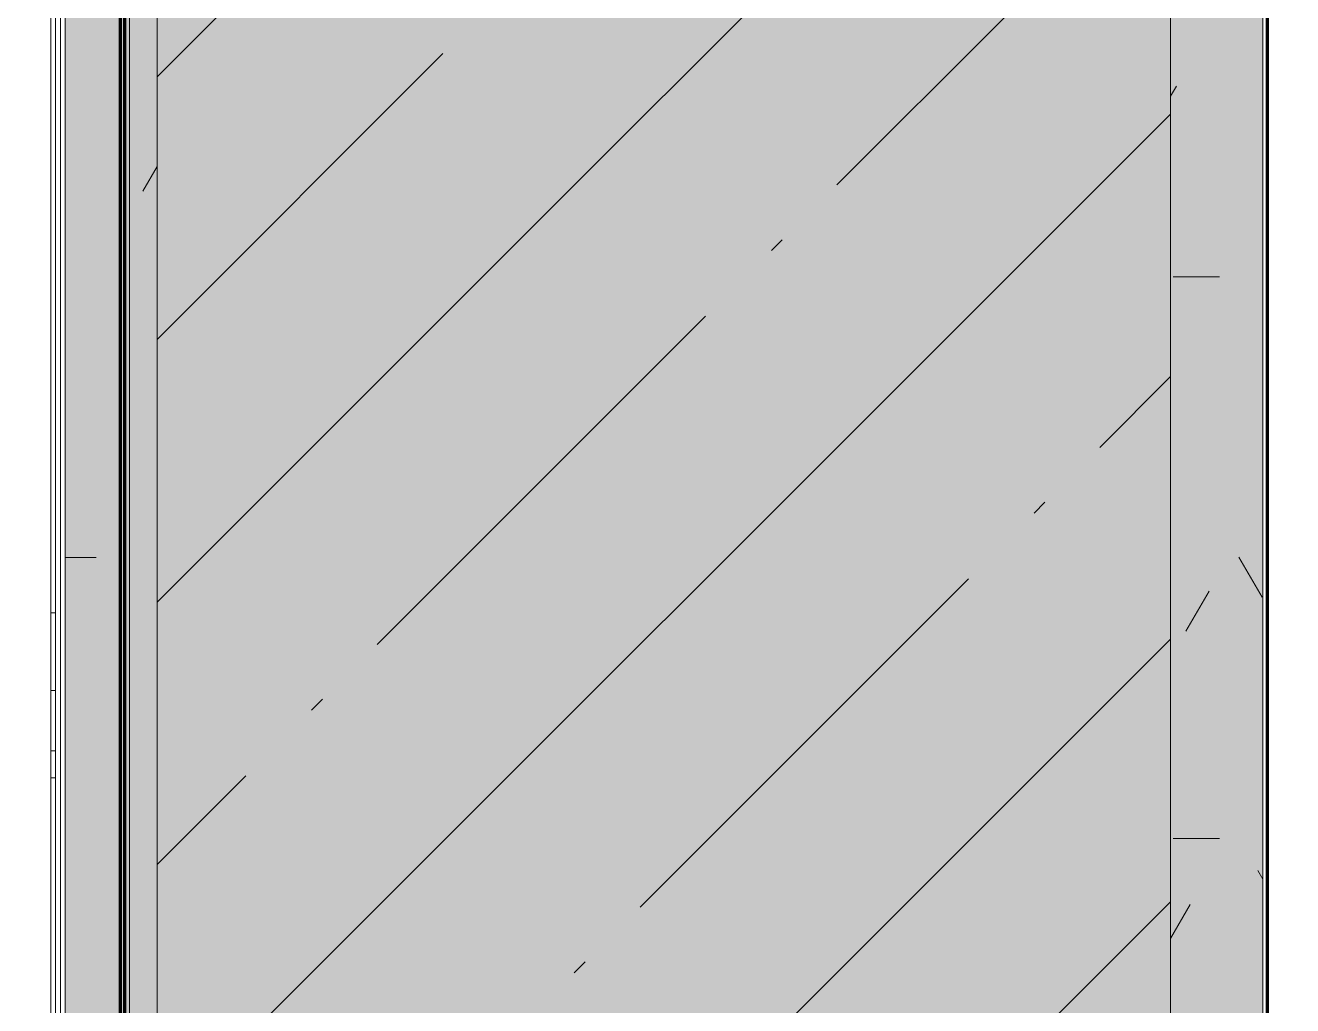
# Model space of a CAD drawing. Header units: millimetres. Extents: x -3817 to 677485, y -22715 to 103890.
# Drawn here: x 107345 to 107620.1, y 6081.3 to 6294.1 of the extents above; entities that cross this region are included whole.
import ezdxf

# ---------------------------------------------------------------- set-up
doc = ezdxf.new("R2010")
doc.units = ezdxf.units.MM
doc.layers.add('PDF _Геометрия', color=7, linetype='Continuous', true_color=0x1d1d1d)
doc.layers.add('PDF _Сплошная заливка', color=7, linetype='Continuous', true_color=0xffffff)

msp = doc.modelspace()

# ---------------------------------------------------------------- hatches: boundary and pattern name
at = {"layer": 'PDF _Сплошная заливка', "transparency": 33554559}
for points in [[(107394.45, 4311.35), (107593.58, 4311.35), (107593.58, 12511.35), (107373.58, 12511.35), (107373.58, 4311.35)], [(107353.58, 2061.35), (107373.58, 2061.35), (107373.58, 12291.35), (107353.58, 12291.35), (107353.58, 2081.35)]]:
    msp.add_hatch(color=256, dxfattribs=at).paths.add_polyline_path(points)

# ---------------------------------------------------------------- linework, layer by layer
at = {"layer": 'PDF _Геометрия', "color": 9, "lineweight": 9, "true_color": 0xc0c0c0}
for points in [[(107893.58, 12519.35), (107893.58, 12531.35), (105338.58, 12531.35), (105338.58, 12511.35), (107593.58, 12511.35), (107373.58, 12511.35), (105338.58, 12511.35), (105338.58, 12311.35), (107373.58, 12311.35), (107373.58, 4311.35), (107373.58, 2061.35), (107573.58, 2061.35), (107573.58, 4311.35), (107593.58, 4311.35), (107593.58, 4391.35), (107613.58, 4391.35)], [(107350.53, 6380.45), (107350.53, 6356.87), (107350.53, 6328.69), (107350.53, 6294.85), (107350.53, 6254.29), (107350.53, 6235.79), (107350.53, 6220.61), (107350.53, 6207.87), (107350.53, 6196.7), (107350.53, 6186.23), (107350.53, 6176.09), (107350.53, 6166.6)], [(107351.53, 6166.6), (107351.53, 6176.09), (107351.53, 6186.23), (107351.53, 6196.7), (107351.53, 6207.87), (107351.53, 6220.61), (107351.53, 6235.79), (107351.53, 6254.29), (107351.53, 6294.85), (107351.53, 6328.69), (107351.53, 6356.87), (107351.53, 6380.45)], [(107350.53, 6056.29), (107350.53, 6125.58), (107350.53, 6200.66), (107350.53, 6281.56), (107350.53, 6368.33)], [(107351.53, 6368.33), (107351.53, 6281.56), (107351.53, 6200.66), (107351.53, 6125.58), (107351.53, 6056.29)], [(107350.53, 6077.53), (107350.53, 6095.25), (107350.53, 6120.49), (107350.53, 6154.73), (107350.53, 6198.98), (107350.53, 6254.29), (107350.53, 6173.68), (107350.53, 6099.51), (107350.53, 6031.8)], [(107351.53, 6031.8), (107351.53, 6099.51), (107351.53, 6173.68), (107351.53, 6254.29), (107351.53, 6198.98), (107351.53, 6154.73), (107351.53, 6120.49), (107351.53, 6095.25), (107351.53, 6077.53)], [(107350.53, 6149.72), (107351.53, 6149.72)], [(107350.53, 6136.61), (107351.53, 6136.61)], [(107350.53, 6130.76), (107351.53, 6130.76)]]:
    msp.add_lwpolyline(points, dxfattribs=at)
for points in [[(105403.58, 2061.35), (107353.58, 2061.35), (107373.58, 2061.35), (107373.58, 12291.35), (107373.58, 12311.35), (105338.58, 12311.35), (105338.58, 12291.35), (107353.58, 12291.35), (107353.58, 2081.35), (105403.58, 2081.35)], [(107367.54, 2082.35), (107367.54, 12290.45), (107366.54, 12290.45), (107366.54, 2082.35)], [(107351.53, 6166.6), (107351.53, 6380.45), (107350.53, 6380.45), (107350.53, 6166.6)], [(107350.53, 6149.72), (107350.53, 6152.79), (107350.53, 6161.78), (107350.53, 6176.08), (107350.53, 6194.72), (107350.53, 6216.43), (107350.53, 6239.72), (107350.53, 6263.02), (107350.53, 6284.72), (107350.53, 6303.36), (107350.53, 6317.67), (107350.53, 6326.66), (107350.53, 6329.72), (107350.53, 6326.66), (107350.53, 6317.67), (107350.53, 6303.36), (107350.53, 6284.72), (107350.53, 6263.02), (107350.53, 6239.72), (107350.53, 6216.43), (107350.53, 6194.72), (107350.53, 6176.08), (107350.53, 6161.78), (107350.53, 6152.79)], [(107350.53, 6329.72), (107350.53, 6326.66), (107350.53, 6317.67), (107350.53, 6303.36), (107350.53, 6284.72), (107350.53, 6263.02), (107350.53, 6239.72), (107350.53, 6216.43), (107350.53, 6194.72), (107350.53, 6176.08), (107350.53, 6161.78), (107350.53, 6152.79), (107350.53, 6149.72), (107350.53, 6152.79), (107350.53, 6161.78), (107350.53, 6176.08), (107350.53, 6194.72), (107350.53, 6216.43), (107350.53, 6239.72), (107350.53, 6263.02), (107350.53, 6284.72), (107350.53, 6303.36), (107350.53, 6317.67), (107350.53, 6326.66)], [(107351.53, 6149.72), (107351.53, 6152.79), (107351.53, 6161.78), (107351.53, 6176.08), (107351.53, 6194.72), (107351.53, 6216.43), (107351.53, 6239.72), (107351.53, 6263.02), (107351.53, 6284.72), (107351.53, 6303.36), (107351.53, 6317.67), (107351.53, 6326.66), (107351.53, 6329.72), (107351.53, 6326.66), (107351.53, 6317.67), (107351.53, 6303.36), (107351.53, 6284.72), (107351.53, 6263.02), (107351.53, 6239.72), (107351.53, 6216.43), (107351.53, 6194.72), (107351.53, 6176.08), (107351.53, 6161.78), (107351.53, 6152.79)], [(107351.53, 6329.72), (107351.53, 6326.66), (107351.53, 6317.67), (107351.53, 6303.36), (107351.53, 6284.72), (107351.53, 6263.02), (107351.53, 6239.72), (107351.53, 6216.43), (107351.53, 6194.72), (107351.53, 6176.08), (107351.53, 6161.78), (107351.53, 6152.79), (107351.53, 6149.72), (107351.53, 6152.79), (107351.53, 6161.78), (107351.53, 6176.08), (107351.53, 6194.72), (107351.53, 6216.43), (107351.53, 6239.72), (107351.53, 6263.02), (107351.53, 6284.72), (107351.53, 6303.36), (107351.53, 6317.67), (107351.53, 6326.66)], [(107350.53, 6183.74), (107350.53, 6189.23), (107350.53, 6197.97), (107350.53, 6209.36), (107350.53, 6222.63), (107350.53, 6236.86), (107350.53, 6251.1), (107350.53, 6264.36), (107350.53, 6275.75), (107350.53, 6284.49), (107350.53, 6289.99), (107350.53, 6284.49), (107350.53, 6275.75), (107350.53, 6264.36), (107350.53, 6251.1), (107350.53, 6236.86), (107350.53, 6222.63), (107350.53, 6209.36), (107350.53, 6197.97), (107350.53, 6189.23)], [(107350.53, 6289.99), (107350.53, 6284.49), (107350.53, 6275.75), (107350.53, 6264.36), (107350.53, 6251.1), (107350.53, 6236.86), (107350.53, 6222.63), (107350.53, 6209.36), (107350.53, 6197.97), (107350.53, 6189.23), (107350.53, 6183.74), (107350.53, 6189.23), (107350.53, 6197.97), (107350.53, 6209.36), (107350.53, 6222.63), (107350.53, 6236.86), (107350.53, 6251.1), (107350.53, 6264.36), (107350.53, 6275.75), (107350.53, 6284.49)], [(107351.53, 6183.74), (107351.53, 6189.23), (107351.53, 6197.97), (107351.53, 6209.36), (107351.53, 6222.63), (107351.53, 6236.86), (107351.53, 6251.1), (107351.53, 6264.36), (107351.53, 6275.75), (107351.53, 6284.49), (107351.53, 6289.99), (107351.53, 6284.49), (107351.53, 6275.75), (107351.53, 6264.36), (107351.53, 6251.1), (107351.53, 6236.86), (107351.53, 6222.63), (107351.53, 6209.36), (107351.53, 6197.97), (107351.53, 6189.23)], [(107351.53, 6289.99), (107351.53, 6284.49), (107351.53, 6275.75), (107351.53, 6264.36), (107351.53, 6251.1), (107351.53, 6236.86), (107351.53, 6222.63), (107351.53, 6209.36), (107351.53, 6197.97), (107351.53, 6189.23), (107351.53, 6183.74), (107351.53, 6189.23), (107351.53, 6197.97), (107351.53, 6209.36), (107351.53, 6222.63), (107351.53, 6236.86), (107351.53, 6251.1), (107351.53, 6264.36), (107351.53, 6275.75), (107351.53, 6284.49)], [(107350.53, 6130.76), (107350.53, 6133.14), (107350.53, 6140.13), (107350.53, 6151.26), (107350.53, 6165.76), (107350.53, 6182.64), (107350.53, 6200.76), (107350.53, 6218.87), (107350.53, 6235.76), (107350.53, 6250.25), (107350.53, 6261.38), (107350.53, 6268.37), (107350.53, 6270.76), (107350.53, 6268.37), (107350.53, 6261.38), (107350.53, 6250.25), (107350.53, 6235.76), (107350.53, 6218.87), (107350.53, 6200.76), (107350.53, 6182.64), (107350.53, 6165.76), (107350.53, 6151.26), (107350.53, 6140.13), (107350.53, 6133.14)], [(107350.53, 6270.76), (107350.53, 6268.37), (107350.53, 6261.38), (107350.53, 6250.25), (107350.53, 6235.76), (107350.53, 6218.87), (107350.53, 6200.76), (107350.53, 6182.64), (107350.53, 6165.76), (107350.53, 6151.26), (107350.53, 6140.13), (107350.53, 6133.14), (107350.53, 6130.76), (107350.53, 6133.14), (107350.53, 6140.13), (107350.53, 6151.26), (107350.53, 6165.76), (107350.53, 6182.64), (107350.53, 6200.76), (107350.53, 6218.87), (107350.53, 6235.76), (107350.53, 6250.25), (107350.53, 6261.38), (107350.53, 6268.37)], [(107351.53, 6130.76), (107351.53, 6133.14), (107351.53, 6140.13), (107351.53, 6151.26), (107351.53, 6165.76), (107351.53, 6182.64), (107351.53, 6200.76), (107351.53, 6218.87), (107351.53, 6235.76), (107351.53, 6250.25), (107351.53, 6261.38), (107351.53, 6268.37), (107351.53, 6270.76), (107351.53, 6268.37), (107351.53, 6261.38), (107351.53, 6250.25), (107351.53, 6235.76), (107351.53, 6218.87), (107351.53, 6200.76), (107351.53, 6182.64), (107351.53, 6165.76), (107351.53, 6151.26), (107351.53, 6140.13), (107351.53, 6133.14)], [(107351.53, 6270.76), (107351.53, 6268.37), (107351.53, 6261.38), (107351.53, 6250.25), (107351.53, 6235.76), (107351.53, 6218.87), (107351.53, 6200.76), (107351.53, 6182.64), (107351.53, 6165.76), (107351.53, 6151.26), (107351.53, 6140.13), (107351.53, 6133.14), (107351.53, 6130.76), (107351.53, 6133.14), (107351.53, 6140.13), (107351.53, 6151.26), (107351.53, 6165.76), (107351.53, 6182.64), (107351.53, 6200.76), (107351.53, 6218.87), (107351.53, 6235.76), (107351.53, 6250.25), (107351.53, 6261.38), (107351.53, 6268.37)], [(107350.53, 6136.61), (107350.53, 6138.48), (107350.53, 6143.98), (107350.53, 6152.72), (107350.53, 6164.11), (107350.53, 6177.38), (107350.53, 6191.61), (107350.53, 6205.85), (107350.53, 6219.11), (107350.53, 6230.5), (107350.53, 6239.24), (107350.53, 6244.74), (107350.53, 6239.24), (107350.53, 6230.5), (107350.53, 6219.11), (107350.53, 6205.85), (107350.53, 6191.61), (107350.53, 6177.38), (107350.53, 6164.11), (107350.53, 6152.72), (107350.53, 6143.98), (107350.53, 6138.48)], [(107350.53, 6244.74), (107350.53, 6239.24), (107350.53, 6230.5), (107350.53, 6219.11), (107350.53, 6205.85), (107350.53, 6191.61), (107350.53, 6177.38), (107350.53, 6164.11), (107350.53, 6152.72), (107350.53, 6143.98), (107350.53, 6138.48), (107350.53, 6136.61), (107350.53, 6138.48), (107350.53, 6143.98), (107350.53, 6152.72), (107350.53, 6164.11), (107350.53, 6177.38), (107350.53, 6191.61), (107350.53, 6205.85), (107350.53, 6219.11), (107350.53, 6230.5), (107350.53, 6239.24)], [(107351.53, 6136.61), (107351.53, 6138.48), (107351.53, 6143.98), (107351.53, 6152.72), (107351.53, 6164.11), (107351.53, 6177.38), (107351.53, 6191.61), (107351.53, 6205.85), (107351.53, 6219.11), (107351.53, 6230.5), (107351.53, 6239.24), (107351.53, 6244.74), (107351.53, 6239.24), (107351.53, 6230.5), (107351.53, 6219.11), (107351.53, 6205.85), (107351.53, 6191.61), (107351.53, 6177.38), (107351.53, 6164.11), (107351.53, 6152.72), (107351.53, 6143.98), (107351.53, 6138.48)], [(107351.53, 6244.74), (107351.53, 6239.24), (107351.53, 6230.5), (107351.53, 6219.11), (107351.53, 6205.85), (107351.53, 6191.61), (107351.53, 6177.38), (107351.53, 6164.11), (107351.53, 6152.72), (107351.53, 6143.98), (107351.53, 6138.48), (107351.53, 6136.61), (107351.53, 6138.48), (107351.53, 6143.98), (107351.53, 6152.72), (107351.53, 6164.11), (107351.53, 6177.38), (107351.53, 6191.61), (107351.53, 6205.85), (107351.53, 6219.11), (107351.53, 6230.5), (107351.53, 6239.24)], [(107350.53, 6118.2), (107350.53, 6118.88), (107350.53, 6120.88), (107350.53, 6124.05), (107350.53, 6128.2), (107350.53, 6133.02), (107350.53, 6138.2), (107350.53, 6143.37), (107350.53, 6148.2), (107350.53, 6152.34), (107350.53, 6155.52), (107350.53, 6157.52), (107350.53, 6158.2), (107350.53, 6157.52), (107350.53, 6155.52), (107350.53, 6152.34), (107350.53, 6148.2), (107350.53, 6143.37), (107350.53, 6138.2), (107350.53, 6133.02), (107350.53, 6128.2), (107350.53, 6124.05), (107350.53, 6120.88), (107350.53, 6118.88)], [(107351.53, 6118.2), (107351.53, 6118.88), (107351.53, 6120.88), (107351.53, 6124.05), (107351.53, 6128.2), (107351.53, 6133.02), (107351.53, 6138.2), (107351.53, 6143.37), (107351.53, 6148.2), (107351.53, 6152.34), (107351.53, 6155.52), (107351.53, 6157.52), (107351.53, 6158.2), (107351.53, 6157.52), (107351.53, 6155.52), (107351.53, 6152.34), (107351.53, 6148.2), (107351.53, 6143.37), (107351.53, 6138.2), (107351.53, 6133.02), (107351.53, 6128.2), (107351.53, 6124.05), (107351.53, 6120.88), (107351.53, 6118.88)]]:
    msp.add_lwpolyline(points, close=True, dxfattribs=at)
at = {"layer": 'PDF _Геометрия', "color": 171, "lineweight": 70, "true_color": 0x8080ff}
msp.add_lwpolyline([(107366.54, 2082.35), (107366.54, 12290.45), (107365.54, 12290.45), (107365.54, 2082.35)], close=True, dxfattribs=at)
at = {"layer": 'PDF _Геометрия', "color": 7, "lineweight": 9}
for points in [[(107593.58, 4391.35), (107593.58, 12291.35)], [(107352.58, 6195.68), (107352.58, 6218.65), (107352.58, 6233.88), (107352.58, 6249.42), (107352.58, 6252.84), (107352.58, 6255.88), (107352.58, 6258.53), (107352.58, 6260.81), (107352.58, 6262.72), (107352.58, 6264.26), (107352.58, 6265.45), (107352.58, 6266.28), (107352.58, 6266.76), (107352.58, 6266.9), (107352.58, 6266.71), (107352.58, 6266.18), (107352.58, 6265.33), (107352.58, 6264.15), (107352.58, 6262.67), (107352.58, 6260.87), (107352.58, 6258.77), (107352.58, 6256.38), (107352.58, 6253.69), (107352.58, 6250.72), (107352.58, 6247.46), (107352.58, 6243.93), (107352.58, 6240.14), (107352.58, 6236.07), (107352.58, 6231.76), (107352.58, 6227.18), (107352.58, 6222.37), (107352.58, 6217.31), (107352.58, 6212.01), (107352.58, 6206.49), (107352.58, 6200.74), (107352.58, 6194.77), (107352.58, 6188.6), (107352.58, 6182.21), (107352.58, 6175.62), (107352.58, 6168.84), (107352.58, 6161.86), (107352.58, 6154.71), (107352.58, 6149.92), (107352.58, 6145.06), (107352.58, 6140.17), (107352.58, 6135.29), (107352.58, 6130.45), (107352.58, 6125.7), (107352.58, 6121.07), (107352.58, 6116.61), (107352.58, 6112.35), (107352.58, 6108.33), (107352.58, 6104.59), (107352.58, 6101.17), (107352.58, 6098.12), (107352.58, 6095.45), (107352.58, 6093.23), (107352.58, 6091.48), (107352.58, 6090.25), (107352.58, 6089.58), (107352.58, 6089.5), (107352.58, 6090.05), (107352.58, 6091.27), (107352.58, 6093.2), (107352.58, 6095.15), (107352.58, 6097.53), (107352.58, 6100.32), (107352.58, 6103.5), (107352.58, 6107.05), (107352.58, 6110.94), (107352.58, 6115.15), (107352.58, 6119.67), (107352.58, 6124.46), (107352.58, 6129.51), (107352.58, 6134.79), (107352.58, 6140.29), (107352.58, 6145.97), (107352.58, 6151.83), (107352.58, 6157.83), (107352.58, 6163.96), (107352.58, 6170.18), (107352.58, 6176.49), (107352.58, 6182.86), (107352.58, 6189.26)]]:
    msp.add_lwpolyline(points, close=True, dxfattribs=at)
for points in [[(107613.58, 4391.35), (107613.58, 12290.35)], [(107352.58, 6294.23), (107352.58, 6290.35), (107352.58, 6286.3), (107352.58, 6282.09), (107352.58, 6277.71), (107352.58, 6273.17), (107352.58, 6268.49), (107352.58, 6263.67), (107352.58, 6258.72), (107352.58, 6253.64), (107352.58, 6248.44), (107352.58, 6243.13), (107352.58, 6237.72), (107352.58, 6232.2), (107352.58, 6226.6), (107352.58, 6220.9), (107352.58, 6215.14), (107352.58, 6209.3), (107352.58, 6203.4), (107352.58, 6197.23), (107352.58, 6191.3), (107352.58, 6185.59), (107352.58, 6180.11), (107352.58, 6174.85), (107352.58, 6169.82), (107352.58, 6165), (107352.58, 6160.41), (107352.58, 6156.02), (107352.58, 6151.85), (107352.58, 6147.89), (107352.58, 6144.13), (107352.58, 6140.58), (107352.58, 6137.24), (107352.58, 6134.09), (107352.58, 6131.14), (107352.58, 6128.39), (107352.58, 6125.83), (107352.58, 6123.46), (107352.58, 6121.29), (107352.58, 6119.29), (107352.58, 6117.48), (107352.58, 6115.86), (107352.58, 6114.41), (107352.58, 6113.14), (107352.58, 6112.05), (107352.58, 6111.12), (107352.58, 6110.37), (107352.58, 6109.79), (107352.58, 6109.37), (107352.58, 6109.11), (107352.58, 6109.02), (107352.58, 6109.08), (107352.58, 6109.3), (107352.58, 6109.67), (107352.58, 6110.19), (107352.58, 6110.87), (107352.58, 6111.69), (107352.58, 6112.65), (107352.58, 6113.76), (107352.58, 6115.01), (107352.58, 6116.39), (107352.58, 6117.91), (107352.58, 6119.56), (107352.58, 6121.34), (107352.58, 6123.25), (107352.58, 6125.29), (107352.58, 6127.45), (107352.58, 6129.73), (107352.58, 6132.13), (107352.58, 6134.64), (107352.58, 6137.27), (107352.58, 6140.01), (107352.58, 6142.86), (107352.58, 6145.82), (107352.58, 6148.88), (107352.58, 6152.05), (107352.58, 6155.31), (107352.58, 6158.67), (107352.58, 6162.13), (107352.58, 6165.68), (107352.58, 6169.32), (107352.58, 6173.05), (107352.58, 6176.87), (107352.58, 6180.77), (107352.58, 6184.75), (107352.58, 6188.81), (107352.58, 6192.95), (107352.58, 6197.16), (107352.58, 6201.44), (107352.58, 6205.79), (107352.58, 6210.21), (107352.58, 6214.7), (107352.58, 6219.25), (107352.58, 6223.85), (107352.58, 6228.52), (107352.58, 6259.96), (107352.58, 6279.93), (107352.58, 6299.2)], [(107352.58, 6297.23), (107352.58, 6293.19), (107352.58, 6289.35), (107352.58, 6285.73), (107352.58, 6282.17), (107352.58, 6278.64), (107352.58, 6275.03), (107352.58, 6271.24), (107352.58, 6267.16), (107352.58, 6267.15), (107352.58, 6267.14), (107352.58, 6267.13), (107352.58, 6267.12), (107352.58, 6267.1), (107352.58, 6267.09), (107352.58, 6267.08), (107352.58, 6267.07), (107352.58, 6267.06), (107352.58, 6267.05), (107352.58, 6267.03), (107352.58, 6267.02), (107352.58, 6267.01), (107352.58, 6267), (107352.58, 6266.99), (107352.58, 6266.97), (107352.58, 6266.96), (107352.58, 6266.95), (107352.58, 6266.94), (107352.58, 6266.93), (107352.58, 6266.92), (107352.58, 6266.9), (107352.58, 6266.89), (107352.58, 6266.88), (107352.58, 6266.87), (107352.58, 6266.86), (107352.58, 6266.84), (107352.58, 6266.83), (107352.58, 6266.82), (107352.58, 6266.81), (107352.58, 6266.8), (107352.58, 6266.78), (107352.58, 6266.77), (107352.58, 6266.76), (107352.58, 6266.75), (107352.58, 6266.74), (107352.58, 6266.73), (107352.58, 6266.71), (107352.58, 6266.7), (107352.58, 6266.69), (107352.58, 6266.68), (107352.58, 6266.67), (107352.58, 6266.65), (107352.58, 6266.64), (107352.58, 6266.63), (107352.58, 6266.62), (107352.58, 6266.61), (107352.58, 6266.59), (107352.58, 6266.58), (107352.58, 6266.57), (107352.58, 6266.56), (107352.58, 6266.55), (107352.58, 6266.53), (107352.58, 6266.52), (107352.58, 6266.51), (107352.58, 6266.5), (107352.58, 6266.48), (107352.58, 6266.47), (107352.58, 6266.46), (107352.58, 6266.45), (107352.58, 6266.44), (107352.58, 6266.43), (107352.58, 6266.41), (107352.58, 6266.4), (107352.58, 6266.39), (107352.58, 6266.38), (107352.58, 6266.36), (107352.58, 6266.35), (107352.58, 6266.34), (107352.58, 6266.33), (107352.58, 6266.32), (107352.58, 6266.3), (107352.58, 6266.29), (107352.58, 6266.28), (107352.58, 6266.27), (107352.58, 6266.26), (107352.58, 6266.24), (107352.58, 6266.23), (107352.58, 6266.22), (107352.58, 6266.21), (107352.58, 6266.19), (107352.58, 6266.18), (107352.58, 6266.17), (107352.58, 6266.16), (107352.58, 6266.15), (107352.58, 6266.13), (107352.58, 6266.12), (107352.58, 6266.11), (107352.58, 6266.1), (107352.58, 6266.09), (107352.58, 6266.07), (107352.58, 6266.06), (107352.58, 6266.05), (107352.58, 6266.04), (107352.58, 6266.02), (107352.58, 6266.01), (107352.58, 6266), (107352.58, 6265.99), (107352.58, 6265.98), (107352.58, 6265.96), (107352.58, 6265.95), (107352.58, 6265.94), (107352.58, 6265.93), (107352.58, 6265.91), (107352.58, 6265.9), (107352.58, 6265.89), (107352.58, 6265.88), (107352.58, 6265.87), (107352.58, 6265.85), (107352.58, 6265.84), (107352.58, 6265.83), (107352.58, 6265.82), (107352.58, 6265.8), (107352.58, 6265.79), (107352.58, 6265.78), (107352.58, 6265.77), (107352.58, 6265.75), (107352.58, 6265.74), (107352.58, 6265.73), (107352.58, 6265.72), (107352.58, 6265.71), (107352.58, 6265.69), (107352.58, 6265.68), (107352.58, 6265.67), (107352.58, 6265.66), (107352.58, 6265.64), (107352.58, 6265.63), (107352.58, 6265.62), (107352.58, 6265.61), (107352.58, 6265.6), (107352.58, 6265.58), (107352.58, 6265.57), (107352.58, 6265.56), (107352.58, 6265.55), (107352.58, 6265.53), (107352.58, 6265.52), (107352.58, 6265.51), (107352.58, 6265.5), (107352.58, 6265.48), (107352.58, 6265.47), (107352.58, 6265.46), (107352.58, 6265.45), (107352.58, 6265.43), (107352.58, 6265.42), (107352.58, 6265.41), (107352.58, 6265.4), (107352.58, 6265.38), (107352.58, 6265.37), (107352.58, 6265.36), (107352.58, 6265.35), (107352.58, 6265.34), (107352.58, 6265.32), (107352.58, 6265.31), (107352.58, 6265.3), (107352.58, 6265.29), (107352.58, 6265.27), (107352.58, 6265.26), (107352.58, 6265.25), (107352.58, 6265.24), (107352.58, 6265.22), (107352.58, 6265.21), (107352.58, 6265.2), (107352.58, 6265.19), (107352.58, 6265.17), (107352.58, 6265.16), (107352.58, 6265.15), (107352.58, 6265.14), (107352.58, 6265.12), (107352.58, 6265.11), (107352.58, 6265.1), (107352.58, 6265.09), (107352.58, 6265.07), (107352.58, 6265.06), (107352.58, 6265.05), (107352.58, 6265.04), (107352.58, 6265.02), (107352.58, 6265.01), (107352.58, 6265), (107352.58, 6264.99), (107352.58, 6264.97), (107352.58, 6264.96), (107352.58, 6264.95), (107352.58, 6264.94), (107352.58, 6264.92), (107352.58, 6264.91), (107352.58, 6264.9), (107352.58, 6264.89), (107352.58, 6264.87), (107352.58, 6264.86), (107352.58, 6264.85), (107352.58, 6264.84), (107352.58, 6264.82), (107352.58, 6264.81), (107352.58, 6264.8), (107352.58, 6264.79), (107352.58, 6264.77), (107352.58, 6264.76), (107352.58, 6264.75), (107352.58, 6264.74), (107352.58, 6264.72), (107352.58, 6264.71), (107352.58, 6264.7), (107352.58, 6264.69), (107352.58, 6264.67), (107352.58, 6264.66), (107352.58, 6264.65), (107352.58, 6264.64), (107352.58, 6264.62), (107352.58, 6264.61), (107352.58, 6264.6), (107352.58, 6264.59), (107352.58, 6264.57), (107352.58, 6264.56), (107352.58, 6264.55), (107352.58, 6264.54), (107352.58, 6264.52), (107352.58, 6264.51), (107352.58, 6264.5), (107352.58, 6264.49), (107352.58, 6264.47), (107352.58, 6264.46), (107352.58, 6264.45), (107352.58, 6264.43), (107352.58, 6264.42), (107352.58, 6264.41), (107352.58, 6264.4), (107352.58, 6264.38), (107352.58, 6264.37), (107352.58, 6264.36), (107352.58, 6264.35), (107352.58, 6264.33), (107352.58, 6264.32), (107352.58, 6264.31), (107352.58, 6264.3), (107352.58, 6264.28), (107352.58, 6264.27), (107352.58, 6264.26), (107352.58, 6264.24), (107352.58, 6264.23), (107352.58, 6264.22), (107352.58, 6264.21), (107352.58, 6264.19), (107352.58, 6264.18), (107352.58, 6264.17), (107352.58, 6264.16), (107352.58, 6264.14), (107352.58, 6264.13), (107352.58, 6264.12), (107352.58, 6264.11), (107352.58, 6264.09), (107352.58, 6264.08), (107352.58, 6264.07), (107352.58, 6264.06), (107352.58, 6264.04), (107352.58, 6264.03), (107352.58, 6264.02), (107352.58, 6264.01), (107352.58, 6263.99), (107352.58, 6263.98), (107352.58, 6263.97), (107352.58, 6263.95), (107352.58, 6263.94), (107352.58, 6263.93), (107352.58, 6263.92), (107352.58, 6263.9), (107352.58, 6263.89), (107352.58, 6263.88), (107352.58, 6263.87), (107352.58, 6263.85), (107352.58, 6263.84), (107352.58, 6263.83), (107352.58, 6263.81), (107352.58, 6263.8), (107352.58, 6263.79), (107352.58, 6263.78), (107352.58, 6263.76), (107352.58, 6263.75), (107352.58, 6263.74), (107352.58, 6263.73), (107352.58, 6263.71), (107352.58, 6263.7), (107352.58, 6263.69), (107352.58, 6263.68), (107352.58, 6263.66), (107352.58, 6263.65), (107352.58, 6263.64), (107352.58, 6263.62), (107352.58, 6263.61), (107352.58, 6263.6), (107352.58, 6263.59), (107352.58, 6263.57), (107352.58, 6263.56), (107352.58, 6263.55), (107352.58, 6263.54), (107352.58, 6263.52), (107352.58, 6263.51), (107352.58, 6263.5), (107352.58, 6263.49), (107352.58, 6263.47), (107352.58, 6263.46), (107352.58, 6263.45), (107352.58, 6263.43), (107352.58, 6263.42), (107352.58, 6263.41), (107352.58, 6263.4), (107352.58, 6263.38), (107352.58, 6263.37), (107352.58, 6263.36), (107352.58, 6263.34), (107352.58, 6263.33), (107352.58, 6263.32), (107352.58, 6263.31), (107352.58, 6263.29), (107352.58, 6263.28), (107352.58, 6263.27), (107352.58, 6263.26), (107352.58, 6263.24), (107352.58, 6263.23), (107352.58, 6263.22), (107352.58, 6263.2), (107352.58, 6263.19), (107352.58, 6263.18), (107352.58, 6263.17), (107352.58, 6263.15), (107352.58, 6263.14), (107352.58, 6263.13), (107352.58, 6263.12), (107352.58, 6263.1), (107352.58, 6263.09), (107352.58, 6263.08), (107352.58, 6263.06), (107352.58, 6263.05), (107352.58, 6263.04), (107352.58, 6263.03), (107352.58, 6263.01), (107352.58, 6263), (107352.58, 6262.99), (107352.58, 6262.98), (107352.58, 6262.96), (107352.58, 6262.95), (107352.58, 6262.94), (107352.58, 6262.93), (107352.58, 6262.91), (107352.58, 6262.9), (107352.58, 6262.89), (107352.58, 6262.87), (107352.58, 6262.86), (107352.58, 6262.85), (107352.58, 6262.84), (107352.58, 6262.82), (107352.58, 6262.81), (107352.58, 6262.8), (107352.58, 6262.78), (107352.58, 6262.77), (107352.58, 6262.76), (107352.58, 6262.75), (107352.58, 6262.73), (107352.58, 6262.72), (107352.58, 6262.71), (107352.58, 6262.7), (107352.58, 6262.68), (107352.58, 6262.67), (107352.58, 6262.66), (107352.58, 6262.64), (107352.58, 6262.63), (107352.58, 6262.62), (107352.58, 6262.61), (107352.58, 6262.59), (107352.58, 6262.58), (107352.58, 6262.57), (107352.58, 6262.56), (107352.58, 6262.54), (107352.58, 6262.53), (107352.58, 6262.52), (107352.58, 6262.5), (107352.58, 6262.49), (107352.58, 6262.48), (107352.58, 6262.47), (107352.58, 6262.45), (107352.58, 6262.44), (107352.58, 6262.43), (107352.58, 6262.42), (107352.58, 6262.4), (107352.58, 6262.39), (107352.58, 6262.38), (107352.58, 6262.36), (107352.58, 6262.35), (107352.58, 6262.34), (107352.58, 6262.33), (107352.58, 6262.31), (107352.58, 6262.3), (107352.58, 6262.29), (107352.58, 6262.28), (107352.58, 6262.26), (107352.58, 6262.25), (107352.58, 6262.24), (107352.58, 6262.22), (107352.58, 6262.21), (107352.58, 6262.2), (107352.58, 6262.19), (107352.58, 6262.17), (107352.58, 6262.16), (107352.58, 6262.15), (107352.58, 6262.14), (107352.58, 6262.12), (107352.58, 6262.11), (107352.58, 6262.1), (107352.58, 6262.08), (107352.58, 6262.07), (107352.58, 6262.06), (107352.58, 6262.05), (107352.58, 6262.03), (107352.58, 6262.02), (107352.58, 6262.01), (107352.58, 6262), (107352.58, 6261.98), (107352.58, 6261.97), (107352.58, 6261.96), (107352.58, 6261.94), (107352.58, 6261.93), (107352.58, 6261.92), (107352.58, 6261.91), (107352.58, 6261.89), (107352.58, 6261.88), (107352.58, 6261.87), (107352.58, 6261.86), (107352.58, 6261.84), (107352.58, 6261.83), (107352.58, 6261.82), (107352.58, 6261.8), (107352.58, 6261.79), (107352.58, 6261.78), (107352.58, 6261.77), (107352.58, 6261.75), (107352.58, 6261.74), (107352.58, 6261.73), (107352.58, 6261.72), (107352.58, 6261.7), (107352.58, 6261.69), (107352.58, 6261.68), (107352.58, 6261.67), (107352.58, 6261.65), (107352.58, 6261.64), (107352.58, 6261.63), (107352.58, 6261.61), (107352.58, 6261.6), (107352.58, 6261.59), (107352.58, 6261.58), (107352.58, 6261.56), (107352.58, 6261.55), (107352.58, 6261.54), (107352.58, 6261.53), (107352.58, 6261.51), (107352.58, 6261.5), (107352.58, 6261.49), (107352.58, 6261.47), (107352.58, 6261.46), (107352.58, 6261.45), (107352.58, 6261.44), (107352.58, 6261.42), (107352.58, 6261.41), (107352.58, 6261.4), (107352.58, 6261.39), (107352.58, 6261.37), (107352.58, 6261.36), (107352.58, 6261.35), (107352.58, 6261.34), (107352.58, 6261.32), (107352.58, 6261.31), (107352.58, 6261.3), (107352.58, 6261.29), (107352.58, 6261.27), (107352.58, 6261.26), (107352.58, 6261.25), (107352.58, 6261.23), (107352.58, 6261.22), (107352.58, 6261.21), (107352.58, 6261.2), (107352.58, 6261.18), (107352.58, 6261.17), (107352.58, 6261.16), (107352.58, 6261.15), (107352.58, 6261.13), (107352.58, 6261.12), (107352.58, 6261.11), (107352.58, 6261.1), (107352.58, 6261.08), (107352.58, 6261.07), (107352.58, 6261.06), (107352.58, 6261.05), (107352.58, 6261.03), (107352.58, 6261.02), (107352.58, 6261.01), (107352.58, 6261), (107352.58, 6260.98), (107352.58, 6260.97), (107352.58, 6260.96), (107352.58, 6260.94), (107352.58, 6260.93), (107352.58, 6260.92), (107352.58, 6260.91), (107352.58, 6260.89), (107352.58, 6260.88), (107352.58, 6260.87), (107352.58, 6260.86), (107352.58, 6260.84), (107352.58, 6260.83), (107352.58, 6260.82), (107352.58, 6260.81), (107352.58, 6260.79), (107352.58, 6260.78), (107352.58, 6260.77), (107352.58, 6260.76), (107352.58, 6260.74), (107352.58, 6260.73), (107352.58, 6260.72), (107352.58, 6260.71), (107352.58, 6260.69), (107352.58, 6260.68), (107352.58, 6260.67), (107352.58, 6260.66), (107352.58, 6260.64), (107352.58, 6260.63), (107352.58, 6260.62), (107352.58, 6260.61), (107352.58, 6260.59), (107352.58, 6260.58), (107352.58, 6260.57), (107352.58, 6260.56), (107352.58, 6260.54), (107352.58, 6260.53), (107352.58, 6260.52), (107352.58, 6260.51), (107352.58, 6260.49), (107352.58, 6260.48), (107352.58, 6260.47), (107352.58, 6260.46), (107352.58, 6260.44), (107352.58, 6260.43), (107352.58, 6260.42), (107352.58, 6260.41), (107352.58, 6260.39), (107352.58, 6260.38), (107352.58, 6260.37), (107352.58, 6260.36), (107352.58, 6260.34), (107352.58, 6260.33), (107352.58, 6260.32), (107352.58, 6260.31), (107352.58, 6260.29), (107352.58, 6260.28), (107352.58, 6260.27), (107352.58, 6260.26), (107352.58, 6260.24), (107352.58, 6260.23), (107352.58, 6260.22), (107352.58, 6260.21), (107352.58, 6260.19), (107352.58, 6260.18), (107352.58, 6260.17), (107352.58, 6260.16), (107352.58, 6260.14), (107352.58, 6260.13), (107352.58, 6260.12), (107352.58, 6260.11), (107352.58, 6260.09), (107352.58, 6260.08), (107352.58, 6260.07), (107352.58, 6260.06), (107352.58, 6260.04), (107352.58, 6260.03), (107352.58, 6260.02), (107352.58, 6260.01), (107352.58, 6260), (107352.58, 6259.98), (107352.58, 6259.97), (107352.58, 6259.96), (107352.58, 6259.95), (107352.58, 6259.93), (107352.58, 6259.92), (107352.58, 6259.91), (107352.58, 6259.9), (107352.58, 6259.88), (107352.58, 6259.87), (107352.58, 6259.86), (107352.58, 6259.85), (107352.58, 6259.83), (107352.58, 6259.82), (107352.58, 6259.81), (107352.58, 6259.8), (107352.58, 6259.79), (107352.58, 6259.77), (107352.58, 6259.76), (107352.58, 6259.75), (107352.58, 6259.74), (107352.58, 6259.72), (107352.58, 6259.71), (107352.58, 6259.7), (107352.58, 6259.69), (107352.58, 6259.67), (107352.58, 6259.66), (107352.58, 6259.65), (107352.58, 6259.64), (107352.58, 6259.63), (107352.58, 6259.61), (107352.58, 6259.6), (107352.58, 6259.59), (107352.58, 6259.58), (107352.58, 6259.56), (107352.58, 6259.55), (107352.58, 6259.54), (107352.58, 6259.53), (107352.58, 6259.52), (107352.58, 6259.5), (107352.58, 6259.49), (107352.58, 6259.48), (107352.58, 6259.47), (107352.58, 6259.45), (107352.58, 6259.44), (107352.58, 6259.43), (107352.58, 6259.42), (107352.58, 6259.41), (107352.58, 6259.39), (107352.58, 6259.38), (107352.58, 6259.37), (107352.58, 6259.36), (107352.58, 6259.34), (107352.58, 6259.33), (107352.58, 6259.32), (107352.58, 6259.31), (107352.58, 6259.3), (107352.58, 6259.28), (107352.58, 6259.27), (107352.58, 6259.26), (107352.58, 6259.25), (107352.58, 6259.23), (107352.58, 6259.22), (107352.58, 6259.21), (107352.58, 6259.2), (107352.58, 6259.19), (107352.58, 6259.17), (107352.58, 6259.16), (107352.58, 6259.15), (107352.58, 6259.14), (107352.58, 6259.13), (107352.58, 6259.11), (107352.58, 6259.1), (107352.58, 6259.09), (107352.58, 6259.08), (107352.58, 6259.07), (107352.58, 6259.05), (107352.58, 6259.04), (107352.58, 6259.03), (107352.58, 6259.02), (107352.58, 6259), (107352.58, 6258.99), (107352.58, 6258.98), (107352.58, 6258.97), (107352.58, 6258.96), (107352.58, 6258.94), (107352.58, 6258.93), (107352.58, 6258.92), (107352.58, 6258.91), (107352.58, 6258.9), (107352.58, 6258.88), (107352.58, 6258.87), (107352.58, 6258.86), (107352.58, 6258.85), (107352.58, 6258.84), (107352.58, 6258.82), (107352.58, 6258.81), (107352.58, 6258.8), (107352.58, 6258.79), (107352.58, 6258.78), (107352.58, 6258.77), (107352.58, 6258.75), (107352.58, 6258.74), (107352.58, 6258.73), (107352.58, 6258.72), (107352.58, 6258.71), (107352.58, 6258.69), (107352.58, 6258.68), (107352.58, 6258.67), (107352.58, 6258.66), (107352.58, 6258.65), (107352.58, 6258.63), (107352.58, 6258.62), (107352.58, 6258.61), (107352.58, 6258.6), (107352.58, 6258.59), (107352.58, 6258.57), (107352.58, 6258.56), (107352.58, 6258.55), (107352.58, 6258.54), (107352.58, 6258.53), (107352.58, 6258.51), (107352.58, 6258.5), (107352.58, 6258.49), (107352.58, 6258.48), (107352.58, 6258.47), (107352.58, 6258.46), (107352.58, 6258.44), (107352.58, 6258.43), (107352.58, 6258.42), (107352.58, 6258.41), (107352.58, 6258.4), (107352.58, 6258.38), (107352.58, 6258.37), (107352.58, 6258.36), (107352.58, 6258.35), (107352.58, 6258.34), (107352.58, 6258.33), (107352.58, 6258.31), (107352.58, 6258.3), (107352.58, 6258.29), (107352.58, 6258.28), (107352.58, 6258.27), (107352.58, 6258.26), (107352.58, 6258.24), (107352.58, 6258.23), (107352.58, 6258.22), (107352.58, 6258.21), (107352.58, 6258.2), (107352.58, 6258.19), (107352.58, 6258.17), (107352.58, 6258.16), (107352.58, 6258.15), (107352.58, 6258.14), (107352.58, 6258.13), (107352.58, 6258.11), (107352.58, 6258.1), (107352.58, 6258.09), (107352.58, 6258.08), (107352.58, 6258.07), (107352.58, 6258.06), (107352.58, 6258.05), (107352.58, 6258.03), (107352.58, 6258.02), (107352.58, 6258.01), (107352.58, 6258), (107352.58, 6257.99), (107352.58, 6257.98), (107352.58, 6257.96), (107352.58, 6257.95), (107352.58, 6257.94), (107352.58, 6257.93), (107352.58, 6257.92), (107352.58, 6257.91), (107352.58, 6257.89), (107352.58, 6257.88), (107352.58, 6257.87), (107352.58, 6257.86), (107352.58, 6257.85), (107352.58, 6257.84), (107352.58, 6257.83), (107352.58, 6257.81), (107352.58, 6257.8), (107352.58, 6257.79), (107352.58, 6257.78), (107352.58, 6257.77), (107352.58, 6257.76), (107352.58, 6257.74), (107352.58, 6257.73), (107352.58, 6257.72), (107352.58, 6257.71), (107352.58, 6257.7), (107352.58, 6257.69), (107352.58, 6257.68), (107352.58, 6257.66), (107352.58, 6257.65), (107352.58, 6257.64), (107352.58, 6257.63), (107352.58, 6257.62), (107352.58, 6257.61), (107352.58, 6257.6), (107352.58, 6257.58), (107352.58, 6257.57), (107352.58, 6257.56), (107352.58, 6257.55), (107352.58, 6257.54), (107352.58, 6257.53), (107352.58, 6257.52), (107352.58, 6257.5), (107352.58, 6257.49), (107352.58, 6257.48), (107352.58, 6257.47), (107352.58, 6257.46), (107352.58, 6257.45), (107352.58, 6257.44), (107352.58, 6257.43), (107352.58, 6257.41), (107352.58, 6257.4), (107352.58, 6257.39), (107352.58, 6257.38), (107352.58, 6257.37), (107352.58, 6257.36), (107352.58, 6257.35), (107352.58, 6257.34), (107352.58, 6257.32), (107352.58, 6257.31), (107352.58, 6257.3), (107352.58, 6257.29), (107352.58, 6257.28), (107352.58, 6257.27), (107352.58, 6257.26), (107352.58, 6257.25), (107352.58, 6257.23), (107352.58, 6257.22), (107352.58, 6257.21), (107352.58, 6257.2), (107352.58, 6257.19), (107352.58, 6257.18), (107352.58, 6257.17), (107352.58, 6257.16), (107352.58, 6257.15), (107352.58, 6257.13), (107352.58, 6257.12), (107352.58, 6257.11), (107352.58, 6257.1), (107352.58, 6257.09), (107352.58, 6257.08), (107352.58, 6257.07), (107352.58, 6257.06), (107352.58, 6257.05), (107352.58, 6257.03), (107352.58, 6257.02), (107352.58, 6257.01), (107352.58, 6257), (107352.58, 6256.99), (107352.58, 6256.98), (107352.58, 6256.97), (107352.58, 6256.96), (107352.58, 6256.95), (107352.58, 6256.94), (107352.58, 6256.92), (107352.58, 6256.91), (107352.58, 6256.9), (107352.58, 6256.89), (107352.58, 6256.88), (107352.58, 6256.87), (107352.58, 6256.86), (107352.58, 6256.85), (107352.58, 6256.84), (107352.58, 6256.83), (107352.58, 6256.82), (107352.58, 6256.8), (107352.58, 6256.79), (107352.58, 6256.78), (107352.58, 6256.77), (107352.58, 6256.76), (107352.58, 6256.75), (107352.58, 6256.74), (107352.58, 6256.73), (107352.58, 6256.72), (107352.58, 6256.71), (107352.58, 6256.7), (107352.58, 6256.69), (107352.58, 6256.67), (107352.58, 6256.66), (107352.58, 6256.65), (107352.58, 6256.64), (107352.58, 6256.63), (107352.58, 6256.62), (107352.58, 6256.61), (107352.58, 6256.6), (107352.58, 6256.59), (107352.58, 6256.58), (107352.58, 6256.57), (107352.58, 6256.56), (107352.58, 6256.54), (107352.58, 6256.53), (107352.58, 6256.52), (107352.58, 6256.51), (107352.58, 6256.5), (107352.58, 6256.49), (107352.58, 6256.48), (107352.58, 6256.47), (107352.58, 6256.46), (107352.58, 6256.45), (107352.58, 6256.44), (107352.58, 6256.43), (107352.58, 6256.42), (107352.58, 6256.41), (107352.58, 6256.4), (107352.58, 6256.39), (107352.58, 6256.37), (107352.58, 6256.36), (107352.58, 6256.35), (107352.58, 6256.34), (107352.58, 6256.33), (107352.58, 6256.32), (107352.58, 6256.31), (107352.58, 6256.3), (107352.58, 6256.29), (107352.58, 6256.28), (107352.58, 6256.27), (107352.58, 6256.26), (107352.58, 6256.25), (107352.58, 6256.24), (107352.58, 6256.23), (107352.58, 6256.22), (107352.58, 6256.21), (107352.58, 6256.2), (107352.58, 6256.19), (107352.58, 6256.18), (107352.58, 6256.16), (107352.58, 6256.15), (107352.58, 6256.14), (107352.58, 6256.13), (107352.58, 6256.12), (107352.58, 6256.11), (107352.58, 6256.1), (107352.58, 6256.09), (107352.58, 6256.08), (107352.58, 6256.07), (107352.58, 6256.06), (107352.58, 6256.05), (107352.58, 6256.04), (107352.58, 6256.03), (107352.58, 6256.02), (107352.58, 6256.01), (107352.58, 6256), (107352.58, 6255.99), (107352.58, 6255.98), (107352.58, 6255.97), (107352.58, 6255.96), (107352.58, 6255.95), (107352.58, 6255.94), (107352.58, 6255.93), (107352.58, 6255.92), (107352.58, 6255.91), (107352.58, 6255.9), (107352.58, 6255.89), (107352.58, 6255.88), (107352.58, 6255.87), (107352.58, 6255.86), (107352.58, 6255.85), (107352.58, 6255.84), (107352.58, 6255.83), (107352.58, 6255.82), (107352.58, 6255.81), (107352.58, 6255.79), (107352.58, 6251.16), (107352.58, 6247.82), (107352.58, 6245.55), (107352.58, 6244.13), (107352.58, 6243.36), (107352.58, 6243), (107352.58, 6242.85), (107352.58, 6242.68), (107352.58, 6242.27), (107352.58, 6241.42), (107352.58, 6238.11), (107352.58, 6234.74), (107352.58, 6231.31), (107352.58, 6227.85), (107352.58, 6224.36), (107352.58, 6220.84), (107352.58, 6217.33), (107352.58, 6213.81), (107352.58, 6210.32), (107352.58, 6206.85), (107352.58, 6203.43), (107352.58, 6200.05), (107352.58, 6196.74), (107352.58, 6193.5), (107352.58, 6190.34), (107352.58, 6187.29), (107352.58, 6184.34), (107352.58, 6182.93), (107352.58, 6181.3), (107352.58, 6179.48), (107352.58, 6177.48), (107352.58, 6175.33), (107352.58, 6173.04), (107352.58, 6170.63), (107352.58, 6168.12), (107352.58, 6165.53), (107352.58, 6162.89), (107352.58, 6160.2), (107352.58, 6157.5), (107352.58, 6154.8), (107352.58, 6152.12), (107352.58, 6149.47), (107352.58, 6146.89), (107352.58, 6144.39), (107352.58, 6141.99), (107352.58, 6139.7), (107352.58, 6137.56), (107352.58, 6135.57), (107352.58, 6133.76), (107352.58, 6132.15), (107352.58, 6130.76), (107352.58, 6129.6), (107352.58, 6128.71), (107352.58, 6128.08), (107352.58, 6125.77), (107352.58, 6123.4), (107352.58, 6120.96), (107352.58, 6118.46), (107352.58, 6115.89), (107352.58, 6113.26), (107352.58, 6110.56), (107352.58, 6107.8), (107352.58, 6104.92), (107352.58, 6102.03), (107352.58, 6099.1), (107352.58, 6096.1), (107352.58, 6090.07), (107352.58, 6088.39), (107352.58, 6080.62)], [(107352.58, 6296.85), (107352.58, 6293.38), (107352.58, 6289.8), (107352.58, 6286.12), (107352.58, 6282.34), (107352.58, 6278.48), (107352.58, 6274.53), (107352.58, 6270.51), (107352.58, 6266.41), (107352.58, 6262.25), (107352.58, 6258.04), (107352.58, 6253.77), (107352.58, 6249.45), (107352.58, 6245.1), (107352.58, 6240.7), (107352.58, 6236.28), (107352.58, 6231.84), (107352.58, 6227.38), (107352.58, 6222.91), (107352.58, 6218.44), (107352.58, 6213.97), (107352.58, 6209.5), (107352.58, 6205.05), (107352.58, 6200.62), (107352.58, 6196.22), (107352.58, 6191.84), (107352.58, 6187.51), (107352.58, 6183.22), (107352.58, 6178.97), (107352.58, 6181.64), (107352.58, 6184.79), (107352.58, 6188.32), (107352.58, 6192.13), (107352.58, 6196.1), (107352.58, 6200.14), (107352.58, 6204.13), (107352.58, 6207.97), (107352.58, 6211.55), (107352.58, 6214.77), (107352.58, 6217.52), (107352.58, 6219.69), (107352.58, 6217.27), (107352.58, 6214.64), (107352.58, 6211.83), (107352.58, 6208.87), (107352.58, 6205.81), (107352.58, 6202.65), (107352.58, 6199.45), (107352.58, 6196.23), (107352.58, 6193.03), (107352.58, 6189.87), (107352.58, 6186.79), (107352.58, 6183.81), (107352.58, 6180.98), (107352.58, 6178.33), (107352.58, 6175.87), (107352.58, 6173.66), (107352.58, 6171.71), (107352.58, 6170.07), (107352.58, 5994.12)], [(107352.58, 6078.89), (107352.58, 6082.85), (107352.58, 6086.91), (107352.58, 6091.07), (107352.58, 6095.34), (107352.58, 6099.74), (107352.58, 6104.27), (107352.58, 6108.93), (107352.58, 6113.75), (107352.58, 6118.73), (107352.58, 6123.87), (107352.58, 6129.19), (107352.58, 6134.7), (107352.58, 6140.4), (107352.58, 6146.3), (107352.58, 6152.42), (107352.58, 6158.75), (107352.58, 6165.32), (107352.58, 6169.17), (107352.58, 6173.36), (107352.58, 6177.85), (107352.58, 6182.58), (107352.58, 6187.52), (107352.58, 6192.6), (107352.58, 6197.8), (107352.58, 6203.04), (107352.58, 6208.3), (107352.58, 6213.52), (107352.58, 6218.66), (107352.58, 6223.67), (107352.58, 6228.49), (107352.58, 6233.09), (107352.58, 6237.42), (107352.58, 6241.42), (107352.58, 6242.89), (107352.58, 6244.99), (107352.58, 6255.79), (107352.58, 6258.39), (107352.58, 6261.29), (107352.58, 6264.28), (107352.58, 6267.16), (107352.58, 6271.24), (107352.58, 6275.03), (107352.58, 6278.64), (107352.58, 6282.17), (107352.58, 6285.73), (107352.58, 6295.32)], [(107352.58, 6219.69), (107352.58, 6245.92)], [(107352.58, 6077.65), (107352.58, 6083.9), (107352.58, 6090.44), (107352.58, 6097.3), (107352.58, 6104.49), (107352.58, 6112), (107352.58, 6119.87), (107352.58, 6128.08), (107352.58, 6137.05), (107352.58, 6153.45), (107352.58, 6171.24), (107352.58, 6184.34), (107352.58, 6187.29), (107352.58, 6190.34), (107352.58, 6193.5), (107352.58, 6196.74), (107352.58, 6200.05), (107352.58, 6203.43), (107352.58, 6206.85), (107352.58, 6210.32), (107352.58, 6213.81), (107352.58, 6217.33), (107352.58, 6220.84), (107352.58, 6224.36), (107352.58, 6227.85), (107352.58, 6231.31), (107352.58, 6234.74), (107352.58, 6238.11), (107352.58, 6241.42), (107352.58, 6237.42), (107352.58, 6233.09), (107352.58, 6228.49), (107352.58, 6223.67), (107352.58, 6218.66), (107352.58, 6213.52), (107352.58, 6208.3), (107352.58, 6203.04), (107352.58, 6197.8), (107352.58, 6192.6), (107352.58, 6187.52), (107352.58, 6182.58), (107352.58, 6177.85), (107352.58, 6173.36), (107352.58, 6169.17), (107352.58, 6165.32), (107352.58, 6158.75), (107352.58, 6152.42), (107352.58, 6146.3), (107352.58, 6140.4), (107352.58, 6134.7), (107352.58, 6129.19), (107352.58, 6123.87), (107352.58, 6118.73), (107352.58, 6113.75), (107352.58, 6108.93), (107352.58, 6104.27), (107352.58, 6099.74), (107352.58, 6095.34), (107352.58, 6091.07), (107352.58, 6086.91), (107352.58, 6082.85), (107352.58, 6078.89)], [(107352.58, 6080.62), (107352.58, 6088.39), (107352.58, 6090.07), (107352.58, 6096.1), (107352.58, 6099.1), (107352.58, 6102.03), (107352.58, 6104.92), (107352.58, 6107.8), (107352.58, 6110.56), (107352.58, 6113.26), (107352.58, 6115.89), (107352.58, 6118.46), (107352.58, 6120.96), (107352.58, 6123.4), (107352.58, 6125.77), (107352.58, 6128.08), (107352.58, 6119.87), (107352.58, 6112), (107352.58, 6104.49), (107352.58, 6097.3), (107352.58, 6090.44), (107352.58, 6083.9), (107352.58, 6077.65)]]:
    msp.add_lwpolyline(points, dxfattribs=at)
at = {"layer": 'PDF _Геометрия', "color": 231, "lineweight": 70, "true_color": 0xff80c0}
msp.add_lwpolyline([(107613.58, 4391.35), (107614.58, 4391.35), (107614.58, 12290.35)], dxfattribs=at)
at = {"layer": 'PDF _Геометрия', "color": 231, "lineweight": 9, "true_color": 0xff80c0}
msp.add_lwpolyline([(107614.58, 12290.35), (107613.58, 12290.35), (107613.58, 4391.35)], dxfattribs=at)
at = {"layer": 'PDF _Геометрия', "lineweight": 9}
for points in [[(107373.58, 6282.97), (107593.58, 6502.97)], [(107373.58, 6168.92), (107593.58, 6388.92)], [(107521.15, 6259.48), (107592.44, 6330.76)], [(107373.58, 6225.95), (107435.62, 6287.99)], [(107373.58, 6054.87), (107593.58, 6274.87)], [(107506.9, 6245.22), (107509.27, 6247.59)], [(107421.36, 6159.68), (107492.64, 6230.97)], [(107578.18, 6202.45), (107593.58, 6217.85)], [(107563.92, 6188.2), (107566.29, 6190.57)], [(107478.39, 6102.66), (107549.67, 6173.94)], [(107373.58, 5940.83), (107593.58, 6160.83)], [(107407.11, 6145.43), (107409.48, 6147.8)], [(107373.58, 6111.9), (107392.85, 6131.17)], [(107535.41, 6045.64), (107593.58, 6103.8)], [(107464.13, 6088.4), (107466.5, 6090.77)]]:
    msp.add_lwpolyline(points, dxfattribs=at)
at = {"layer": 'PDF _Геометрия', "color": 253, "lineweight": 9, "true_color": 0x9b9b9b}
for points in [[(107594.86, 6280.96), (107593.58, 6278.74)], [(107373.58, 6263.45), (107370.49, 6258.1)], [(107594.14, 6239.51), (107604.2, 6239.51)], [(107353.58, 6178.55), (107360.35, 6178.55)], [(107613.44, 6169.96), (107608.41, 6178.68)], [(107601.93, 6171.29), (107596.9, 6162.58)], [(107594.14, 6117.59), (107604.2, 6117.59)], [(107613.58, 6108.76), (107612.49, 6110.64)], [(107597.85, 6103.25), (107593.58, 6095.86)]]:
    msp.add_lwpolyline(points, dxfattribs=at)
at = {"layer": 'PDF _Сплошная заливка', "lineweight": 35, "transparency": 33554559}
msp.add_solid([(107613.58, 4391.35), (107613.58, 12291.35), (107593.58, 4391.35), (107593.58, 12291.35)], dxfattribs=at)

doc.saveas('drawing.dxf')
